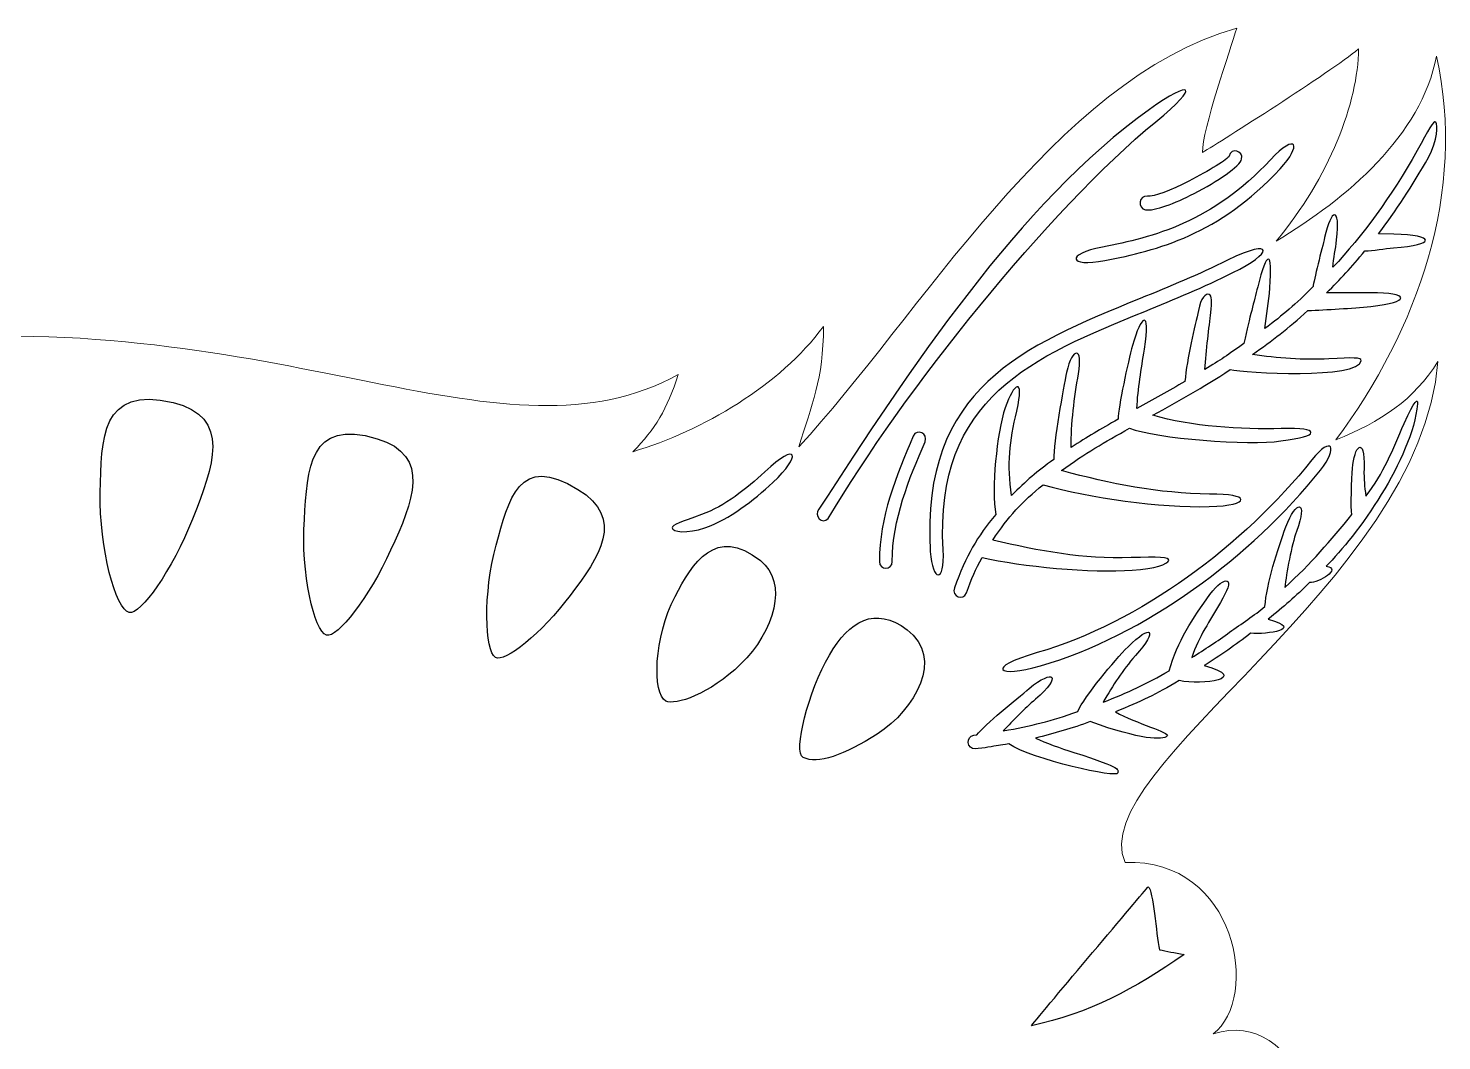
# Model space of a CAD drawing. Header units: centimetres. Extents: x -27.2 to 31.2, y -37.1 to 12.1.
# Drawn here: x 3.75 to 7.605, y -15.332 to -12.571 of the extents above; entities that cross this region are included whole.
import ezdxf

# ---------------------------------------------------------------- set-up
doc = ezdxf.new("R2010")
doc.units = ezdxf.units.CM
doc.header["$MEASUREMENT"] = 0
doc.layers.add('engrav 9', color=7, linetype='Continuous')
doc.layers.add('layer 9', color=7, linetype='Continuous')

msp = doc.modelspace()

# ---------------------------------------------------------------- linework, layer by layer
at = {"layer": 'engrav 9'}
for points, knots in [([(5.93225, -13.908), (5.91636, -13.92577), (5.89083, -13.90009), (5.90677, -13.88226), (5.90677, -13.88226), (6.15159, -13.50606), (6.45334, -13.04555), (6.80789, -12.79276), (6.80789, -12.79276), (6.92307, -12.71065), (6.95089, -12.72279), (6.82528, -12.82606), (6.82528, -12.82606), (6.53415, -13.06545), (6.13506, -13.5636), (5.93225, -13.908)], [0, 0, 0, 0, 0.2, 0.2, 0.2, 0.2, 0.4, 0.4, 0.4, 0.4, 0.6, 0.6, 0.6, 0.6, 1, 1, 1, 1]), ([(6.38079, -13.967), (6.50941, -13.99715), (6.6256, -14.01875), (6.75796, -14.01481), (6.75796, -14.01481), (6.83192, -14.0126), (6.8631, -14.01346), (6.86085, -14.0227), (6.86085, -14.0227), (6.85856, -14.03213), (6.82466, -14.04479), (6.76143, -14.04907), (6.76143, -14.04907), (6.65092, -14.05659), (6.45809, -14.03935), (6.35228, -14.01436), (6.35228, -14.01436), (6.3329, -14.04789), (6.32362, -14.07049), (6.30894, -14.11093), (6.30894, -14.11093), (6.30063, -14.13381), (6.26786, -14.12038), (6.27618, -14.0975), (6.27618, -14.0975), (6.30824, -14.00916), (6.33831, -13.95684), (6.38953, -13.89694), (6.38953, -13.89694), (6.37635, -13.82934), (6.39155, -13.67508), (6.41463, -13.60638), (6.41463, -13.60638), (6.43785, -13.5373), (6.46881, -13.51873), (6.44617, -13.61508), (6.44617, -13.61508), (6.42672, -13.69783), (6.41934, -13.75991), (6.43232, -13.84545), (6.43232, -13.84545), (6.47136, -13.80522), (6.5009, -13.77972), (6.54715, -13.74719), (6.54715, -13.74719), (6.54595, -13.70121), (6.57338, -13.55064), (6.58233, -13.50951), (6.58233, -13.50951), (6.59773, -13.43863), (6.62772, -13.43947), (6.61463, -13.51357), (6.61463, -13.51357), (6.60349, -13.57664), (6.59405, -13.65036), (6.5947, -13.71442), (6.5947, -13.71442), (6.64003, -13.6846), (6.67282, -13.66528), (6.72264, -13.63719), (6.72264, -13.63719), (6.72338, -13.60283), (6.74942, -13.48096), (6.76192, -13.43628), (6.76192, -13.43628), (6.78514, -13.35332), (6.81191, -13.33164), (6.79429, -13.44654), (6.79429, -13.44654), (6.78585, -13.50154), (6.77667, -13.55208), (6.7738, -13.60842), (6.7738, -13.60842), (6.81761, -13.58399), (6.86153, -13.55999), (6.90475, -13.53437), (6.90475, -13.53437), (6.91083, -13.47135), (6.93278, -13.38106), (6.94185, -13.34069), (6.94185, -13.34069), (6.94724, -13.30687), (6.96257, -13.29352), (6.97117, -13.29677), (6.97117, -13.29677), (6.97918, -13.2998), (6.97883, -13.31686), (6.97536, -13.3466), (6.97536, -13.3466), (6.97096, -13.38424), (6.96317, -13.44963), (6.95887, -13.50202), (6.95887, -13.50202), (7.00165, -13.47582), (7.02273, -13.46181), (7.066, -13.43048), (7.066, -13.43048), (7.08262, -13.3527), (7.09301, -13.31943), (7.10347, -13.2761), (7.10347, -13.2761), (7.12777, -13.17555), (7.14488, -13.1744), (7.13658, -13.27921), (7.13658, -13.27921), (7.13335, -13.31989), (7.12647, -13.35141), (7.12317, -13.39019), (7.12317, -13.39019), (7.17305, -13.35205), (7.20587, -13.32425), (7.25488, -13.27549), (7.25488, -13.27549), (7.25477, -13.26217), (7.27974, -13.16904), (7.28578, -13.14186), (7.28578, -13.14186), (7.30352, -13.06206), (7.32972, -13.05299), (7.31878, -13.14839), (7.31878, -13.14839), (7.31592, -13.17341), (7.31044, -13.19754), (7.30835, -13.22296), (7.30835, -13.22296), (7.3886, -13.1372), (7.46636, -13.03348), (7.53847, -12.90464), (7.53847, -12.90464), (7.56946, -12.84925), (7.58297, -12.82), (7.58922, -12.82731), (7.58922, -12.82731), (7.5952, -12.83431), (7.59553, -12.87578), (7.56895, -12.92331), (7.56895, -12.92331), (7.52538, -13.00125), (7.4797, -13.07025), (7.43283, -13.13168), (7.43283, -13.13168), (7.43283, -13.13168), (7.47467, -13.13258), (7.47467, -13.13258), (7.47467, -13.13258), (7.58841, -13.13511), (7.59072, -13.16219), (7.47397, -13.16984), (7.47397, -13.16984), (7.45071, -13.17136), (7.41777, -13.17835), (7.39592, -13.17822), (7.39592, -13.17822), (7.35909, -13.22364), (7.3294, -13.25514), (7.29142, -13.2926), (7.29142, -13.2926), (7.33123, -13.29335), (7.37126, -13.29286), (7.41099, -13.2924), (7.41099, -13.2924), (7.51925, -13.29111), (7.52207, -13.31851), (7.41217, -13.32964), (7.41217, -13.32964), (7.36064, -13.33484), (7.29107, -13.33893), (7.24026, -13.34077), (7.24026, -13.34077), (7.1858, -13.3909), (7.14422, -13.42191), (7.08927, -13.46057), (7.08927, -13.46057), (7.15569, -13.47109), (7.23009, -13.4764), (7.2973, -13.47243), (7.2973, -13.47243), (7.36256, -13.4686), (7.38713, -13.46901), (7.38592, -13.47765), (7.38592, -13.47765), (7.37868, -13.52855), (7.06717, -13.51113), (7.0282, -13.50182), (7.0282, -13.50182), (6.95033, -13.55348), (6.89101, -13.58521), (6.81714, -13.62641), (6.81714, -13.62641), (6.91992, -13.65677), (7.06089, -13.66609), (7.16744, -13.66287), (7.16744, -13.66287), (7.22412, -13.66115), (7.24864, -13.66465), (7.24848, -13.67348), (7.24848, -13.67348), (7.24831, -13.68316), (7.22276, -13.68836), (7.16658, -13.69648), (7.16658, -13.69648), (7.08031, -13.70898), (6.82549, -13.69048), (6.75414, -13.66165), (6.75414, -13.66165), (6.68437, -13.70065), (6.63346, -13.73002), (6.56827, -13.77729), (6.56827, -13.77729), (6.70204, -13.81367), (6.83358, -13.8396), (6.97194, -13.8413), (6.97194, -13.8413), (7.02915, -13.84199), (7.05638, -13.84713), (7.05756, -13.85585), (7.05756, -13.85585), (7.05887, -13.86558), (7.02888, -13.87373), (6.97138, -13.87549), (6.97138, -13.87549), (6.8389, -13.87955), (6.64369, -13.85136), (6.51822, -13.81606), (6.51822, -13.81606), (6.461, -13.86182), (6.42296, -13.90329), (6.38079, -13.967)], [0, 0, 0, 0, 0.0172414, 0.0172414, 0.0172414, 0.0172414, 0.0344828, 0.0344828, 0.0344828, 0.0344828, 0.0517241, 0.0517241, 0.0517241, 0.0517241, 0.0689655, 0.0689655, 0.0689655, 0.0689655, 0.0862069, 0.0862069, 0.0862069, 0.0862069, 0.1034483, 0.1034483, 0.1034483, 0.1034483, 0.1206897, 0.1206897, 0.1206897, 0.1206897, 0.137931, 0.137931, 0.137931, 0.137931, 0.1551724, 0.1551724, 0.1551724, 0.1551724, 0.1724138, 0.1724138, 0.1724138, 0.1724138, 0.1896552, 0.1896552, 0.1896552, 0.1896552, 0.2068966, 0.2068966, 0.2068966, 0.2068966, 0.2241379, 0.2241379, 0.2241379, 0.2241379, 0.2413793, 0.2413793, 0.2413793, 0.2413793, 0.2586207, 0.2586207, 0.2586207, 0.2586207, 0.2758621, 0.2758621, 0.2758621, 0.2758621, 0.2931034, 0.2931034, 0.2931034, 0.2931034, 0.3103448, 0.3103448, 0.3103448, 0.3103448, 0.3275862, 0.3275862, 0.3275862, 0.3275862, 0.3448276, 0.3448276, 0.3448276, 0.3448276, 0.362069, 0.362069, 0.362069, 0.362069, 0.3793103, 0.3793103, 0.3793103, 0.3793103, 0.3965517, 0.3965517, 0.3965517, 0.3965517, 0.4137931, 0.4137931, 0.4137931, 0.4137931, 0.4310345, 0.4310345, 0.4310345, 0.4310345, 0.4482759, 0.4482759, 0.4482759, 0.4482759, 0.4655172, 0.4655172, 0.4655172, 0.4655172, 0.4827586, 0.4827586, 0.4827586, 0.4827586, 0.5, 0.5, 0.5, 0.5, 0.5172414, 0.5172414, 0.5172414, 0.5172414, 0.5344828, 0.5344828, 0.5344828, 0.5344828, 0.5517241, 0.5517241, 0.5517241, 0.5517241, 0.5689655, 0.5689655, 0.5689655, 0.5689655, 0.5862069, 0.5862069, 0.5862069, 0.5862069, 0.6034483, 0.6034483, 0.6034483, 0.6034483, 0.6206897, 0.6206897, 0.6206897, 0.6206897, 0.637931, 0.637931, 0.637931, 0.637931, 0.6551724, 0.6551724, 0.6551724, 0.6551724, 0.6724138, 0.6724138, 0.6724138, 0.6724138, 0.6896552, 0.6896552, 0.6896552, 0.6896552, 0.7068966, 0.7068966, 0.7068966, 0.7068966, 0.7241379, 0.7241379, 0.7241379, 0.7241379, 0.7413793, 0.7413793, 0.7413793, 0.7413793, 0.7586207, 0.7586207, 0.7586207, 0.7586207, 0.7758621, 0.7758621, 0.7758621, 0.7758621, 0.7931034, 0.7931034, 0.7931034, 0.7931034, 0.8103448, 0.8103448, 0.8103448, 0.8103448, 0.8275862, 0.8275862, 0.8275862, 0.8275862, 0.8448276, 0.8448276, 0.8448276, 0.8448276, 0.862069, 0.862069, 0.862069, 0.862069, 0.8793103, 0.8793103, 0.8793103, 0.8793103, 0.8965517, 0.8965517, 0.8965517, 0.8965517, 0.9137931, 0.9137931, 0.9137931, 0.9137931, 0.9310345, 0.9310345, 0.9310345, 0.9310345, 0.9482759, 0.9482759, 0.9482759, 0.9482759, 0.9655172, 0.9655172, 0.9655172, 0.9655172, 1, 1, 1, 1]), ([(6.67995, -13.16776), (6.81853, -13.14111), (6.97925, -13.09996), (7.13825, -12.92963), (7.13825, -12.92963), (7.20932, -12.8535), (7.22502, -12.88913), (7.16468, -12.95426), (7.16468, -12.95426), (6.99779, -13.13413), (6.8306, -13.17669), (6.6864, -13.2045), (6.6864, -13.2045), (6.58702, -13.22364), (6.57881, -13.18722), (6.67995, -13.16776)], [0, 0, 0, 0, 0.2, 0.2, 0.2, 0.2, 0.4, 0.4, 0.4, 0.4, 0.6, 0.6, 0.6, 0.6, 1, 1, 1, 1]), ([(6.79728, -13.06601), (6.77449, -13.06217), (6.77998, -13.02536), (6.80278, -13.0292), (6.80278, -13.0292), (6.81952, -13.03206), (6.86745, -13.01231), (6.91521, -12.98793), (6.91521, -12.98793), (6.9705, -12.95971), (7.02353, -12.92778), (7.02527, -12.9197), (7.02527, -12.9197), (7.03043, -12.89577), (7.06472, -12.9041), (7.05955, -12.92804), (7.05955, -12.92804), (7.05554, -12.94658), (6.99358, -12.98926), (6.93037, -13.02153), (6.93037, -13.02153), (6.87728, -13.04861), (6.82167, -13.07016), (6.79728, -13.06601)], [0, 0, 0, 0, 0.1428571, 0.1428571, 0.1428571, 0.1428571, 0.2857143, 0.2857143, 0.2857143, 0.2857143, 0.4285714, 0.4285714, 0.4285714, 0.4285714, 0.5714286, 0.5714286, 0.5714286, 0.5714286, 0.7142857, 0.7142857, 0.7142857, 0.7142857, 1, 1, 1, 1]), ([(6.21048, -13.99801), (6.18328, -13.55232), (6.46588, -13.43719), (6.78277, -13.30815), (6.78277, -13.30815), (6.86326, -13.27541), (6.94279, -13.24279), (7.02073, -13.20357), (7.02073, -13.20357), (7.15236, -13.14008), (7.14449, -13.18561), (7.03574, -13.23731), (7.03574, -13.23731), (6.95702, -13.27691), (6.87656, -13.31004), (6.79527, -13.34309), (6.79527, -13.34309), (6.49208, -13.46656), (6.2217, -13.57675), (6.24549, -13.99376), (6.24549, -13.99376), (6.25084, -14.08781), (6.2154, -14.08022), (6.21048, -13.99801)], [0, 0, 0, 0, 0.1428571, 0.1428571, 0.1428571, 0.1428571, 0.2857143, 0.2857143, 0.2857143, 0.2857143, 0.4285714, 0.4285714, 0.4285714, 0.4285714, 0.5714286, 0.5714286, 0.5714286, 0.5714286, 0.7142857, 0.7142857, 0.7142857, 0.7142857, 1, 1, 1, 1]), ([(4.14494, -13.59188), (3.94658, -13.54492), (3.95002, -13.69098), (3.94672, -13.83688), (3.94672, -13.83688), (3.94331, -13.99025), (3.9889, -14.15582), (4.0253, -14.1646), (4.0253, -14.1646), (4.05613, -14.17204), (4.143, -14.04763), (4.19837, -13.90942), (4.19837, -13.90942), (4.2557, -13.76635), (4.30517, -13.62982), (4.14494, -13.59188)], [0, 0, 0, 0, 0.2, 0.2, 0.2, 0.2, 0.4, 0.4, 0.4, 0.4, 0.6, 0.6, 0.6, 0.6, 1, 1, 1, 1]), ([(6.88937, -14.35021), (6.95201, -14.36419), (7.08656, -14.34392), (6.9575, -14.30921), (6.9575, -14.30921), (7.00048, -14.28201), (7.04363, -14.25247), (7.08408, -14.22109), (7.08408, -14.22109), (7.12794, -14.22453), (7.23411, -14.21012), (7.13219, -14.18298), (7.13219, -14.18298), (7.17481, -14.1481), (7.20634, -14.12047), (7.24491, -14.08284), (7.24491, -14.08284), (7.26981, -14.08362), (7.33569, -14.0454), (7.29015, -14.03778), (7.29015, -14.03778), (7.37301, -13.95728), (7.52514, -13.74526), (7.53938, -13.59519), (7.53938, -13.59519), (7.54084, -13.57984), (7.53182, -13.58251), (7.50272, -13.64927), (7.50272, -13.64927), (7.47133, -13.72127), (7.44786, -13.78385), (7.39862, -13.84724), (7.39862, -13.84724), (7.39474, -13.81776), (7.39267, -13.805), (7.39344, -13.77168), (7.39344, -13.77168), (7.39563, -13.67796), (7.36593, -13.71244), (7.36196, -13.77168), (7.36196, -13.77168), (7.36027, -13.79701), (7.35644, -13.88197), (7.36049, -13.89703), (7.36049, -13.89703), (7.30291, -13.96745), (7.24868, -14.03183), (7.17726, -14.09625), (7.17726, -14.09625), (7.18157, -14.05783), (7.1957, -13.97973), (7.20923, -13.94339), (7.20923, -13.94339), (7.24177, -13.85624), (7.20807, -13.85647), (7.18022, -13.93095), (7.18022, -13.93095), (7.15819, -13.98987), (7.12715, -14.08734), (7.12319, -14.14787), (7.12319, -14.14787), (7.09525, -14.17172), (7.05765, -14.19574), (7.02696, -14.21792), (7.02696, -14.21792), (6.99351, -14.24213), (6.95899, -14.26525), (6.92348, -14.28715), (6.92348, -14.28715), (6.94338, -14.22947), (6.97245, -14.18749), (7.00207, -14.13673), (7.00207, -14.13673), (7.02088, -14.10457), (7.02913, -14.08205), (7.02023, -14.07852), (7.02023, -14.07852), (7.01257, -14.07547), (6.99338, -14.08704), (6.97316, -14.11529), (6.97316, -14.11529), (6.92762, -14.17885), (6.88322, -14.24464), (6.86236, -14.32307), (6.86236, -14.32307), (6.79853, -14.35967), (6.75105, -14.38182), (6.68154, -14.4093), (6.68154, -14.4093), (6.70985, -14.36106), (6.73344, -14.3232), (6.76998, -14.2819), (6.76998, -14.2819), (6.83328, -14.21033), (6.81344, -14.19394), (6.74972, -14.25797), (6.74972, -14.25797), (6.71277, -14.2951), (6.63099, -14.39244), (6.6127, -14.43473), (6.6127, -14.43473), (6.54208, -14.45972), (6.48493, -14.47377), (6.40942, -14.48717), (6.40942, -14.48717), (6.43688, -14.4583), (6.46747, -14.42664), (6.49719, -14.40099), (6.49719, -14.40099), (6.5719, -14.3365), (6.5468, -14.31676), (6.48042, -14.37142), (6.48042, -14.37142), (6.44606, -14.3997), (6.35845, -14.47157), (6.33756, -14.49785), (6.33756, -14.49785), (6.33756, -14.49785), (6.32954, -14.49884), (6.32954, -14.49884), (6.32954, -14.49884), (6.30662, -14.50138), (6.3102, -14.53849), (6.33324, -14.53595), (6.33324, -14.53595), (6.34185, -14.53486), (6.36012, -14.53391), (6.36752, -14.53155), (6.36752, -14.53155), (6.39277, -14.528), (6.39964, -14.52727), (6.42439, -14.52237), (6.42439, -14.52237), (6.48627, -14.56452), (6.72348, -14.61872), (6.72197, -14.60147), (6.72197, -14.60147), (6.72136, -14.59448), (6.74122, -14.58967), (6.60228, -14.54616), (6.60228, -14.54616), (6.56433, -14.53429), (6.52523, -14.52009), (6.49694, -14.50692), (6.49694, -14.50692), (6.54761, -14.49474), (6.59768, -14.47974), (6.64688, -14.46204), (6.64688, -14.46204), (6.78483, -14.51196), (6.84462, -14.51315), (6.85693, -14.50101), (6.85693, -14.50101), (6.86552, -14.49255), (6.77295, -14.46628), (6.7152, -14.43558), (6.7152, -14.43558), (6.78529, -14.40643), (6.82515, -14.38835), (6.88937, -14.35021)], [0, 0, 0, 0, 0.0243902, 0.0243902, 0.0243902, 0.0243902, 0.0487805, 0.0487805, 0.0487805, 0.0487805, 0.0731707, 0.0731707, 0.0731707, 0.0731707, 0.097561, 0.097561, 0.097561, 0.097561, 0.1219512, 0.1219512, 0.1219512, 0.1219512, 0.1463415, 0.1463415, 0.1463415, 0.1463415, 0.1707317, 0.1707317, 0.1707317, 0.1707317, 0.195122, 0.195122, 0.195122, 0.195122, 0.2195122, 0.2195122, 0.2195122, 0.2195122, 0.2439024, 0.2439024, 0.2439024, 0.2439024, 0.2682927, 0.2682927, 0.2682927, 0.2682927, 0.2926829, 0.2926829, 0.2926829, 0.2926829, 0.3170732, 0.3170732, 0.3170732, 0.3170732, 0.3414634, 0.3414634, 0.3414634, 0.3414634, 0.3658537, 0.3658537, 0.3658537, 0.3658537, 0.3902439, 0.3902439, 0.3902439, 0.3902439, 0.4146341, 0.4146341, 0.4146341, 0.4146341, 0.4390244, 0.4390244, 0.4390244, 0.4390244, 0.4634146, 0.4634146, 0.4634146, 0.4634146, 0.4878049, 0.4878049, 0.4878049, 0.4878049, 0.5121951, 0.5121951, 0.5121951, 0.5121951, 0.5365854, 0.5365854, 0.5365854, 0.5365854, 0.5609756, 0.5609756, 0.5609756, 0.5609756, 0.5853659, 0.5853659, 0.5853659, 0.5853659, 0.6097561, 0.6097561, 0.6097561, 0.6097561, 0.6341463, 0.6341463, 0.6341463, 0.6341463, 0.6585366, 0.6585366, 0.6585366, 0.6585366, 0.6829268, 0.6829268, 0.6829268, 0.6829268, 0.7073171, 0.7073171, 0.7073171, 0.7073171, 0.7317073, 0.7317073, 0.7317073, 0.7317073, 0.7560976, 0.7560976, 0.7560976, 0.7560976, 0.7804878, 0.7804878, 0.7804878, 0.7804878, 0.804878, 0.804878, 0.804878, 0.804878, 0.8292683, 0.8292683, 0.8292683, 0.8292683, 0.8536585, 0.8536585, 0.8536585, 0.8536585, 0.8780488, 0.8780488, 0.8780488, 0.8780488, 0.902439, 0.902439, 0.902439, 0.902439, 0.9268293, 0.9268293, 0.9268293, 0.9268293, 0.9512195, 0.9512195, 0.9512195, 0.9512195, 1, 1, 1, 1]), ([(4.70142, -13.69035), (4.51535, -13.63403), (4.51251, -13.77291), (4.50315, -13.91088), (4.50315, -13.91088), (4.49338, -14.05603), (4.52967, -14.2156), (4.56371, -14.22608), (4.56371, -14.22608), (4.59265, -14.23496), (4.68028, -14.12225), (4.73859, -13.99455), (4.73859, -13.99455), (4.79899, -13.86232), (4.85175, -13.73591), (4.70142, -13.69035)], [0, 0, 0, 0, 0.2, 0.2, 0.2, 0.2, 0.4, 0.4, 0.4, 0.4, 0.6, 0.6, 0.6, 0.6, 1, 1, 1, 1]), ([(6.10666, -14.02506), (6.10666, -14.04956), (6.07157, -14.04956), (6.07157, -14.02506), (6.07157, -14.02506), (6.07137, -13.90471), (6.11783, -13.79083), (6.16395, -13.68331), (6.16395, -13.68331), (6.17345, -13.66094), (6.20551, -13.67626), (6.19602, -13.69865), (6.19602, -13.69865), (6.15252, -13.80059), (6.10648, -13.91116), (6.10666, -14.02506)], [0, 0, 0, 0, 0.2, 0.2, 0.2, 0.2, 0.4, 0.4, 0.4, 0.4, 0.6, 0.6, 0.6, 0.6, 1, 1, 1, 1]), ([(7.2745, -13.77624), (7.0875, -14.01178), (6.7932, -14.22879), (6.51118, -14.30992), (6.51118, -14.30992), (6.39416, -14.34353), (6.35773, -14.31538), (6.50223, -14.27383), (6.50223, -14.27383), (6.77944, -14.19402), (7.06757, -13.97966), (7.25111, -13.748), (7.25111, -13.748), (7.30541, -13.67946), (7.32427, -13.71354), (7.2745, -13.77624)], [0, 0, 0, 0, 0.2, 0.2, 0.2, 0.2, 0.4, 0.4, 0.4, 0.4, 0.6, 0.6, 0.6, 0.6, 1, 1, 1, 1]), ([(5.58661, -13.89736), (5.65028, -13.87412), (5.70895, -13.82747), (5.75902, -13.78066), (5.75902, -13.78066), (5.85024, -13.6954), (5.8601, -13.73604), (5.78141, -13.80941), (5.78141, -13.80941), (5.72723, -13.85993), (5.66464, -13.90884), (5.59563, -13.93349), (5.59563, -13.93349), (5.54916, -13.9501), (5.5052, -13.94481), (5.50635, -13.93325), (5.50635, -13.93325), (5.50714, -13.92534), (5.52995, -13.91804), (5.58661, -13.89736)], [0, 0, 0, 0, 0.1666667, 0.1666667, 0.1666667, 0.1666667, 0.3333333, 0.3333333, 0.3333333, 0.3333333, 0.5, 0.5, 0.5, 0.5, 0.6666667, 0.6666667, 0.6666667, 0.6666667, 1, 1, 1, 1]), ([(5.24936, -13.82847), (5.0882, -13.72903), (5.06022, -13.85622), (5.02623, -13.98106), (5.02623, -13.98106), (4.99072, -14.1123), (4.99482, -14.26856), (5.0244, -14.287), (5.0244, -14.287), (5.04938, -14.30258), (5.1507, -14.22107), (5.22792, -14.11828), (5.22792, -14.11828), (5.30787, -14.01179), (5.37948, -13.90888), (5.24936, -13.82847)], [0, 0, 0, 0, 0.2, 0.2, 0.2, 0.2, 0.4, 0.4, 0.4, 0.4, 0.6, 0.6, 0.6, 0.6, 1, 1, 1, 1]), ([(5.747, -14.02279), (5.6244, -13.92685), (5.56251, -14.02917), (5.51427, -14.12099), (5.51427, -14.12099), (5.45624, -14.23145), (5.45157, -14.38631), (5.48935, -14.40578), (5.48935, -14.40578), (5.51449, -14.41874), (5.60881, -14.38715), (5.69311, -14.30563), (5.69311, -14.30563), (5.78583, -14.21598), (5.8233, -14.08248), (5.747, -14.02279)], [0, 0, 0, 0, 0.2, 0.2, 0.2, 0.2, 0.4, 0.4, 0.4, 0.4, 0.6, 0.6, 0.6, 0.6, 1, 1, 1, 1]), ([(6.14697, -14.21132), (6.05996, -14.14531), (5.98972, -14.18742), (5.93526, -14.28046), (5.93526, -14.28046), (5.87742, -14.37931), (5.8353, -14.54536), (5.86405, -14.55976), (5.86405, -14.55976), (5.90193, -14.57876), (5.97631, -14.55372), (6.06586, -14.49571), (6.06586, -14.49571), (6.16941, -14.42866), (6.24896, -14.28869), (6.14697, -14.21132)], [0, 0, 0, 0, 0.2, 0.2, 0.2, 0.2, 0.4, 0.4, 0.4, 0.4, 0.6, 0.6, 0.6, 0.6, 1, 1, 1, 1]), ([(6.83559, -15.08397), (6.82612, -15.03997), (6.81823, -14.92278), (6.80504, -14.91217), (6.80504, -14.91217), (6.79066, -14.92933), (6.52074, -15.24737), (6.48668, -15.29127), (6.48668, -15.29127), (6.64331, -15.25795), (6.76834, -15.19054), (6.90262, -15.0971), (6.90262, -15.0971), (6.87584, -15.09218), (6.85502, -15.08865), (6.83559, -15.08397)], [0, 0, 0, 0, 0.2, 0.2, 0.2, 0.2, 0.4, 0.4, 0.4, 0.4, 0.6, 0.6, 0.6, 0.6, 1, 1, 1, 1])]:
    msp.add_open_spline(points, degree=3, knots=knots, dxfattribs=at)
at = {"layer": 'layer 9', "color": 1, "lineweight": 9}
msp.add_open_spline([(3.44172, -13.41899), (4.46938, -13.34475), (5.04729, -13.77605), (5.52298, -13.51547), (5.52298, -13.51547), (5.49267, -13.61005), (5.4601, -13.6642), (5.39946, -13.72581), (5.39946, -13.72581), (5.59035, -13.66878), (5.80006, -13.54506), (5.91919, -13.38433), (5.91919, -13.38433), (5.91919, -13.52887), (5.88667, -13.59836), (5.85191, -13.71253), (5.85191, -13.71253), (6.17563, -13.36454), (6.55201, -12.70784), (7.04609, -12.57107), (7.04609, -12.57107), (7.02985, -12.62648), (6.95138, -12.84856), (6.95311, -12.9096), (6.95311, -12.9096), (7.00462, -12.87849), (7.29943, -12.69286), (7.37822, -12.62751), (7.37822, -12.62751), (7.37822, -12.77135), (7.29829, -12.97864), (7.15367, -13.15151), (7.15367, -13.15151), (7.34802, -13.0349), (7.54944, -12.86392), (7.59114, -12.64694), (7.59114, -12.64694), (7.67314, -13.015), (7.54199, -13.39095), (7.31649, -13.69366), (7.31649, -13.69366), (7.4386, -13.64461), (7.53058, -13.58431), (7.59497, -13.47947), (7.59497, -13.47947), (7.54821, -14.08647), (6.62687, -14.58987), (6.7417, -14.84597), (6.7417, -14.84597), (7.0457, -14.83492), (7.11189, -15.21523), (6.98183, -15.31365), (6.98183, -15.31365), (7.2152, -15.2346), (7.34887, -15.63207), (7.18703, -15.75468), (7.18703, -15.75468), (7.35077, -15.70982), (7.44908, -15.9673), (7.38412, -16.12721), (7.38412, -16.12721), (7.36663, -16.17025), (7.33729, -16.20624), (7.29424, -16.22736), (7.29424, -16.22736), (7.55557, -16.23052), (7.62351, -16.69684), (7.32452, -16.79403), (7.32452, -16.79403), (7.55381, -16.85817), (7.58549, -17.15038), (7.46765, -17.2997), (7.46765, -17.2997), (7.42365, -17.35546), (7.35879, -17.3913), (7.27558, -17.38793), (7.27558, -17.38793), (7.57872, -17.59275), (7.35796, -18.01031), (7.08214, -17.9249), (7.08214, -17.9249), (7.22859, -18.05062), (7.14567, -18.29666), (6.99307, -18.37951), (6.99307, -18.37951), (6.91502, -18.42189), (6.81869, -18.42158), (6.72553, -18.3406), (6.72553, -18.3406), (6.93382, -18.69613), (6.45413, -18.88531), (6.30137, -18.69824), (6.30137, -18.69824), (6.3946, -19.01041), (5.84383, -19.10426), (5.79562, -18.86526), (5.79562, -18.86526), (5.76999, -19.1438), (5.29575, -19.1472), (5.2479, -18.88752), (5.2479, -18.88752), (5.22891, -19.13856), (4.74867, -19.13759), (4.73283, -18.86281), (4.73283, -18.86281), (4.66758, -19.13332), (4.21078, -19.01643), (4.23174, -18.77123), (4.23174, -18.77123), (4.14286, -19.02193), (3.73544, -18.86584), (3.789, -18.62724), (3.789, -18.62724), (3.70833, -18.88595), (3.55042, -19.04995), (3.51409, -19.22962), (3.51409, -19.22962), (3.50969, -19.25141), (3.48162, -19.38231), (3.44172, -19.38219), (3.44172, -19.38219), (3.40182, -19.38231), (3.37375, -19.25141), (3.36935, -19.22962), (3.36935, -19.22962), (3.33302, -19.04995), (3.17511, -18.88595), (3.09444, -18.62724), (3.09444, -18.62724), (3.148, -18.86584), (2.74058, -19.02193), (2.6517, -18.77123), (2.6517, -18.77123), (2.67266, -19.01643), (2.21586, -19.13332), (2.15061, -18.86281), (2.15061, -18.86281), (2.13477, -19.13759), (1.65453, -19.13856), (1.63554, -18.88752), (1.63554, -18.88752), (1.58769, -19.1472), (1.11345, -19.1438), (1.08782, -18.86526), (1.08782, -18.86526), (1.03961, -19.10426), (0.48884, -19.01041), (0.58207, -18.69824), (0.58207, -18.69824), (0.42931, -18.88531), (-0.05038, -18.69613), (0.15791, -18.3406), (0.15791, -18.3406), (0.06475, -18.42158), (-0.03158, -18.42189), (-0.10963, -18.37951), (-0.10963, -18.37951), (-0.26223, -18.29666), (-0.34515, -18.05062), (-0.1987, -17.9249), (-0.1987, -17.9249), (-0.47452, -18.01031), (-0.69528, -17.59275), (-0.39214, -17.38793), (-0.39214, -17.38793), (-0.47535, -17.3913), (-0.54021, -17.35546), (-0.58421, -17.2997), (-0.58421, -17.2997), (-0.70205, -17.15038), (-0.67037, -16.85817), (-0.44108, -16.79403), (-0.44108, -16.79403), (-0.74007, -16.69684), (-0.67213, -16.23052), (-0.4108, -16.22736), (-0.4108, -16.22736), (-0.45385, -16.20624), (-0.48319, -16.17025), (-0.50068, -16.12721), (-0.50068, -16.12721), (-0.56564, -15.9673), (-0.46733, -15.70982), (-0.30359, -15.75468), (-0.30359, -15.75468), (-0.46543, -15.63207), (-0.33176, -15.2346), (-0.09839, -15.31365), (-0.09839, -15.31365), (-0.22845, -15.21523), (-0.16226, -14.83492), (0.14174, -14.84597), (0.14174, -14.84597), (0.25657, -14.58987), (-0.66477, -14.08647), (-0.71153, -13.47947), (-0.71153, -13.47947), (-0.64714, -13.58431), (-0.55516, -13.64461), (-0.43305, -13.69366), (-0.43305, -13.69366), (-0.65855, -13.39095), (-0.7897, -13.015), (-0.7077, -12.64694), (-0.7077, -12.64694), (-0.666, -12.86392), (-0.46458, -13.0349), (-0.27023, -13.15151), (-0.27023, -13.15151), (-0.41485, -12.97864), (-0.49478, -12.77135), (-0.49478, -12.62751), (-0.49478, -12.62751), (-0.41599, -12.69286), (-0.12118, -12.87849), (-0.06967, -12.9096), (-0.06967, -12.9096), (-0.06794, -12.84856), (-0.14641, -12.62648), (-0.16265, -12.57107), (-0.16265, -12.57107), (0.33143, -12.70784), (0.70781, -13.36454), (1.03153, -13.71253), (1.03153, -13.71253), (0.99677, -13.59836), (0.96425, -13.52887), (0.96425, -13.38433), (0.96425, -13.38433), (1.08338, -13.54506), (1.29309, -13.66878), (1.48398, -13.72581), (1.48398, -13.72581), (1.42334, -13.6642), (1.39077, -13.61005), (1.36046, -13.51547), (1.36046, -13.51547), (1.83615, -13.77605), (2.41406, -13.34475), (3.44172, -13.41899)], degree=3, knots=[0, 0, 0, 0, 0.0163934, 0.0163934, 0.0163934, 0.0163934, 0.0327869, 0.0327869, 0.0327869, 0.0327869, 0.0491803, 0.0491803, 0.0491803, 0.0491803, 0.0655738, 0.0655738, 0.0655738, 0.0655738, 0.0819672, 0.0819672, 0.0819672, 0.0819672, 0.0983607, 0.0983607, 0.0983607, 0.0983607, 0.1147541, 0.1147541, 0.1147541, 0.1147541, 0.1311475, 0.1311475, 0.1311475, 0.1311475, 0.147541, 0.147541, 0.147541, 0.147541, 0.1639344, 0.1639344, 0.1639344, 0.1639344, 0.1803279, 0.1803279, 0.1803279, 0.1803279, 0.1967213, 0.1967213, 0.1967213, 0.1967213, 0.2131148, 0.2131148, 0.2131148, 0.2131148, 0.2295082, 0.2295082, 0.2295082, 0.2295082, 0.2459016, 0.2459016, 0.2459016, 0.2459016, 0.2622951, 0.2622951, 0.2622951, 0.2622951, 0.2786885, 0.2786885, 0.2786885, 0.2786885, 0.295082, 0.295082, 0.295082, 0.295082, 0.3114754, 0.3114754, 0.3114754, 0.3114754, 0.3278689, 0.3278689, 0.3278689, 0.3278689, 0.3442623, 0.3442623, 0.3442623, 0.3442623, 0.3606557, 0.3606557, 0.3606557, 0.3606557, 0.3770492, 0.3770492, 0.3770492, 0.3770492, 0.3934426, 0.3934426, 0.3934426, 0.3934426, 0.4098361, 0.4098361, 0.4098361, 0.4098361, 0.4262295, 0.4262295, 0.4262295, 0.4262295, 0.442623, 0.442623, 0.442623, 0.442623, 0.4590164, 0.4590164, 0.4590164, 0.4590164, 0.4754098, 0.4754098, 0.4754098, 0.4754098, 0.4918033, 0.4918033, 0.4918033, 0.4918033, 0.5081967, 0.5081967, 0.5081967, 0.5081967, 0.5245902, 0.5245902, 0.5245902, 0.5245902, 0.5409836, 0.5409836, 0.5409836, 0.5409836, 0.557377, 0.557377, 0.557377, 0.557377, 0.5737705, 0.5737705, 0.5737705, 0.5737705, 0.5901639, 0.5901639, 0.5901639, 0.5901639, 0.6065574, 0.6065574, 0.6065574, 0.6065574, 0.6229508, 0.6229508, 0.6229508, 0.6229508, 0.6393443, 0.6393443, 0.6393443, 0.6393443, 0.6557377, 0.6557377, 0.6557377, 0.6557377, 0.6721311, 0.6721311, 0.6721311, 0.6721311, 0.6885246, 0.6885246, 0.6885246, 0.6885246, 0.704918, 0.704918, 0.704918, 0.704918, 0.7213115, 0.7213115, 0.7213115, 0.7213115, 0.7377049, 0.7377049, 0.7377049, 0.7377049, 0.7540984, 0.7540984, 0.7540984, 0.7540984, 0.7704918, 0.7704918, 0.7704918, 0.7704918, 0.7868852, 0.7868852, 0.7868852, 0.7868852, 0.8032787, 0.8032787, 0.8032787, 0.8032787, 0.8196721, 0.8196721, 0.8196721, 0.8196721, 0.8360656, 0.8360656, 0.8360656, 0.8360656, 0.852459, 0.852459, 0.852459, 0.852459, 0.8688525, 0.8688525, 0.8688525, 0.8688525, 0.8852459, 0.8852459, 0.8852459, 0.8852459, 0.9016393, 0.9016393, 0.9016393, 0.9016393, 0.9180328, 0.9180328, 0.9180328, 0.9180328, 0.9344262, 0.9344262, 0.9344262, 0.9344262, 0.9508197, 0.9508197, 0.9508197, 0.9508197, 0.9672131, 0.9672131, 0.9672131, 0.9672131, 1, 1, 1, 1], dxfattribs=at)

doc.saveas('drawing.dxf')
